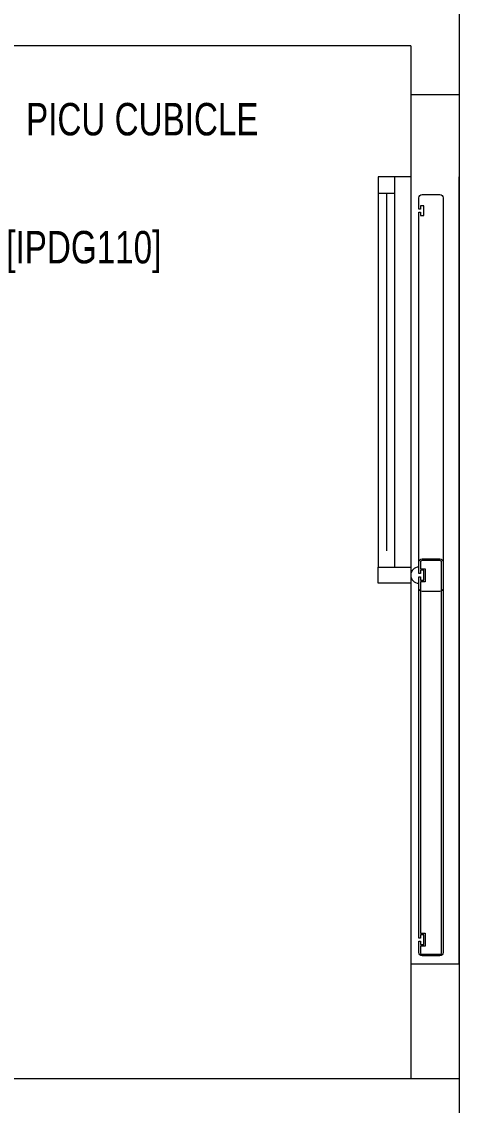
# Model space of a CAD drawing. Header units: metres. Extents: x -18745 to 220762, y -1579758 to -1356048.
# Drawn here: x 102200 to 103550, y -1403955 to -1400610 of the extents above; entities that cross this region are included whole.
import ezdxf

# ---------------------------------------------------------------- set-up
doc = ezdxf.new("R2010")
doc.units = ezdxf.units.M
doc.layers.get('0').update_dxf_attribs({"lineweight": 0})
for name, color, linetype, lineweight in [('A-100 - Copy$0$72_EGR_BASE_TEXT', 8, 'Continuous', 0), ('A-100 - Copy$0$Aluminum', 8, 'Continuous', 0), ('A-100 - Copy$0$Walls', 8, 'Continuous', 0), ('A-100 - Copy$0$Wooden Joinery', 8, 'Continuous', 0)]:
    doc.layers.add(name, color=color, linetype=linetype, lineweight=lineweight)
doc.styles.add('A-100 - Copy$0$X3G_ENTITY_2587EA', font='swisscl.ttf', dxfattribs={"height": 200})

# ---------------------------------------------------------------- blocks, each defined once
blk = doc.blocks.new('A-100 - Copy')
at = {"layer": 'A-100 - Copy$0$Aluminum'}
for p, q in [((103300.3, -1401089, -0.9), (103300.3, -1402293.6, -0.9)), ((103400.3, -1401089, -0.9), (103300.3, -1401089, -0.9)), ((103350.3, -1401089, -0.9), (103350.3, -1402293.6, -0.9)), ((103400.3, -1401089, -0.9), (103400.3, -1402293.6, -0.9)), ((103300.3, -1401139, -0.9), (103350.3, -1401139, -0.9)), ((103325.3, -1401139, -0.9), (103325.3, -1402243.6, -0.9))]:
    blk.add_line(p, q, dxfattribs=at)
at = {"layer": 'A-100 - Copy$0$Aluminum', "elevation": -0.9}
for points in [[(103400.3, -1400835.2), (103400.3, -1403872.7)], [(103550.3, -1400835.2), (103550.3, -1403872.7)]]:
    blk.add_lwpolyline(points, dxfattribs=at)
blk.add_lwpolyline([(103400.3, -1402293.6), (103400.3, -1402343.6), (103300.3, -1402343.6), (103300.3, -1402293.6)], close=True, dxfattribs=at)
at = {"layer": 'A-100 - Copy$0$Walls'}
for p, q in [((103550.3, -1400385.2, -0.9), (103550.3, -1400835.2, -0.6)), ((103400.3, -1400685.2, -0.8), (99295.3, -1400685.2, 2.4)), ((103400.3, -1400685.2, -0.8), (103400.3, -1400835.2, -0.8)), ((103400.3, -1400835.2, -0.8), (103550.3, -1400835.2, -0.9)), ((103550.3, -1403872.7, 2.4), (99295.3, -1403872.7, 2.4)), ((103550.3, -1403872.7, 2.4), (103550.3, -1404022.7, 2.4))]:
    blk.add_line(p, q, dxfattribs=at)
at = {"layer": 'A-100 - Copy$0$Wooden Joinery', "elevation": -0.9}
blk.add_lwpolyline([(103400.3, -1403518.6), (103550.3, -1403518.6), (103550.3, -1401089)], dxfattribs=at)
for points in [[(103430.3, -1401178.6), (103430.3, -1401188.6), (103425.3, -1401188.6), (103425.3, -1401153.6, -0.414214), (103435.3, -1401143.6), (103490.3, -1401143.6, -0.414214), (103500.3, -1401153.6), (103500.3, -1402358.6, -0.414214), (103490.3, -1402368.6), (103435.3, -1402368.6, -0.414214), (103425.3, -1402358.6), (103425.3, -1402323.6), (103430.3, -1402323.6), (103430.3, -1402333.6), (103440.3, -1402333.6), (103440.3, -1402303.6), (103430.3, -1402303.6), (103430.3, -1402313.6), (103425.3, -1402313.6), (103425.3, -1401198.6), (103430.3, -1401198.6), (103430.3, -1401208.6), (103440.3, -1401208.6), (103440.3, -1401178.6)], [(103430.3, -1402303.6), (103430.3, -1402313.6), (103425.3, -1402313.6), (103425.3, -1402278.6, -0.414214), (103435.3, -1402268.6), (103490.3, -1402268.6, -0.414214), (103500.3, -1402278.6), (103500.3, -1403483.6, -0.414214), (103490.3, -1403493.6), (103435.3, -1403493.6, -0.414214), (103425.3, -1403483.6), (103425.3, -1403448.6), (103430.3, -1403448.6), (103430.3, -1403458.6), (103440.3, -1403458.6), (103440.3, -1403428.6), (103430.3, -1403428.6), (103430.3, -1403438.6), (103425.3, -1403438.6), (103425.3, -1402323.6), (103430.3, -1402323.6), (103430.3, -1402333.6), (103440.3, -1402333.6), (103440.3, -1402303.6)], [(103430.3, -1402338.6), (103430.3, -1403423.6), (103445.3, -1403423.6), (103445.3, -1403463.6), (103430.3, -1403463.6), (103430.3, -1403483.6, 0.414214), (103435.3, -1403488.6), (103490.3, -1403488.6, 0.414214), (103495.3, -1403483.6), (103495.3, -1402278.6, 0.414214), (103490.3, -1402273.6), (103435.3, -1402273.6, 0.414214), (103430.3, -1402278.6), (103430.3, -1402298.6), (103445.3, -1402298.6), (103445.3, -1402338.6)]]:
    blk.add_lwpolyline(points, format="xyb", close=True, dxfattribs=at)
at = {"layer": 'A-100 - Copy$0$Wooden Joinery'}
blk.add_arc((103425.3, -1402318.6, -0.9), 25, 90, 270, dxfattribs=at)
at = {"layer": 'A-100 - Copy$0$72_EGR_BASE_TEXT', "char_height": 100, "attachment_point": 2, "style": 'A-100 - Copy$0$X3G_ENTITY_2587EA'}
for s, insert in [('PICU CUBICLE', (102572, -1400861.1, 2.4)), ('[IPDG110]', (102391.6, -1401256.2, 2.4))]:
    blk.add_mtext(s, dxfattribs=dict(at, insert=insert))

msp = doc.modelspace()

# ---------------------------------------------------------------- block references
msp.add_blockref('A-100 - Copy', (0, 0))

doc.saveas('drawing.dxf')
